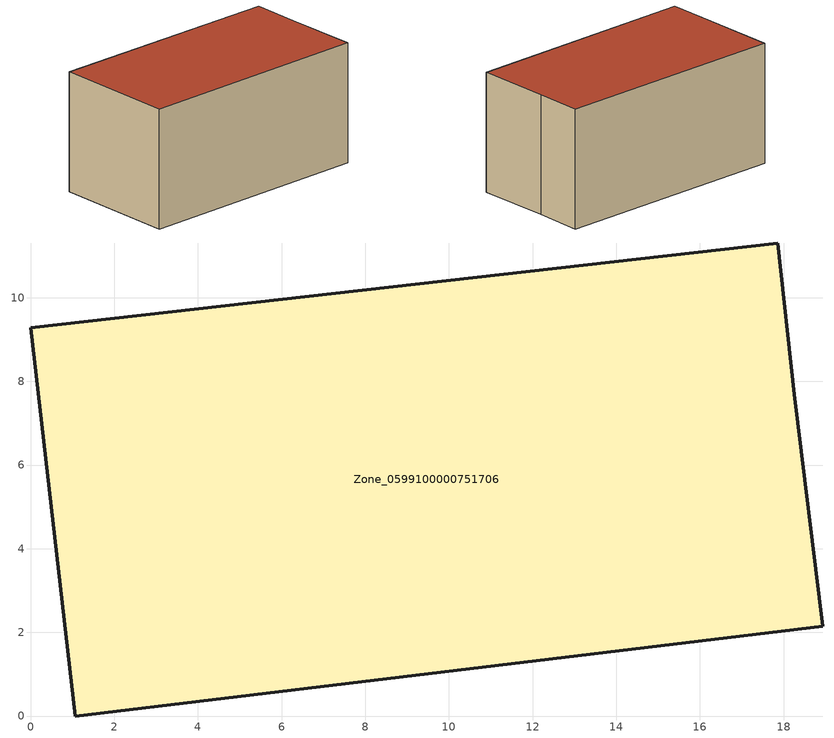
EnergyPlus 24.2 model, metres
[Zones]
Zone_0599100000751706
 floor ground (C_G): 0,9.29 17.86,11.31 18.26,7.69 18.94,2.15 1.07,0 z0
 wall outside (C_F): 17.86,11.31 0,9.29 1.07,0 18.94,2.15 18.26,7.69 17.86,11.31 z0:9.09
 roof outside (C_R): 0,9.29 1.07,0 18.94,2.15 18.26,7.69 17.86,11.31 z9.09
[BUILDING]
Pand.0599100000751706: North Axis=0; Terrain=City; Loads Convergence Tolerance Value=0.04; Temperature Convergence Tolerance Value=0.4; Solar Distribution=FullExterior; Maximum Number of Warmup Days=25; Minimum Number of Warmup Days=1
[Site:Location]
Rotterdam.The.Hague.AP_ZH_NLD Design_Conditions: Latitude=51.96; Longitude=4.45; Time Zone=1; Elevation=-4.5
[SITE:GROUNDTEMPERATURE:BUILDINGSURFACE]
18, 18, 18, 18, 18, 18, 18, 18, 18, 18, 18, 18
[MATERIAL] Thermal Absorptance=0.9; Solar Absorptance=0.7; Visible Absorptance=0.7
Name | Roughness | Thickness | Conductivity | Density | Specific Heat
G.TC.2006-2014 | MediumSmooth | 0.15 | 0.06 | 540 | 1210
F.TC.2006-2014 | Rough | 0.3 | 0.12 | 1920 | 840
R.TC.2006-2014 | MediumRough | 0.2 | 0.08 | 1500 | 1000
[CONSTRUCTION]
C_G: G.TC.2006-2014
C_F: F.TC.2006-2014
C_R: R.TC.2006-2014
[ZONE]
Zone_0599100000751706: Type=1; Multiplier=1; Ceiling Height=Autocalculate; Volume=Autocalculate; Floor Area=autocalculate; Part of Total Floor Area=Yes
[ZONEINFILTRATION:DESIGNFLOWRATE]
Infil_Zone_0599100000751706: Zone or ZoneList or Space or SpaceList=Zone_0599100000751706; Schedule=AlwaysOn; Design Flow Rate Calculation Method=Flow/Area; Flow Rate per Floor Area=0.0015; Constant Term Coefficient=1; Temperature Term Coefficient=0; Velocity Term Coefficient=0; Velocity Squared Term Coefficient=0
[HVACTEMPLATE:ZONE:IDEALLOADSAIRSYSTEM]
Zone_0599100000751706: Maximum Heating Supply Air Temperature=50; Minimum Cooling Supply Air Temperature=13; Maximum Heating Supply Air Humidity Ratio=0.0156; Minimum Cooling Supply Air Humidity Ratio=0.0077; Heating Limit=NoLimit; Cooling Limit=NoLimit; Dehumidification Control Type=ConstantSensibleHeatRatio; Cooling Sensible Heat Ratio=0.7; Dehumidification Setpoint=60; Humidification Control Type=None; Humidification Setpoint=30; Outdoor Air Method=None; Outdoor Air Flow Rate per Person=0.00944; Outdoor Air Flow Rate per Zone Floor Area=0; Outdoor Air Flow Rate per Zone=0; Demand Controlled Ventilation Type=None; Outdoor Air Economizer Type=NoEconomizer; Heat Recovery Type=None; Sensible Heat Recovery Effectiveness=0.7; Latent Heat Recovery Effectiveness=0.65
[ZONECONTROL:THERMOSTAT]
ThermostatControl_Zone_0599100000751706: Zone or ZoneList=Zone_0599100000751706; Control Type Schedule=DualSetpointControlType; Control 1=Thermostat_Zone_0599100000751706; Temperature Difference Between Cutout And Setpoint=0
[THERMOSTATSETPOINT:DUALSETPOINT]
Thermostat_Zone_0599100000751706: Heating Setpoint Temperature Schedule=HeatingSetpoint_Zone_0599100000751706; Cooling Setpoint Temperature Schedule=CoolingSetpoint_Zone_0599100000751706
[SCHEDULE:COMPACT]
HeatingSetpoint_Zone_0599100000751706: Through: 12/31, For: AllDays, Until: 24:00, 21
CoolingSetpoint_Zone_0599100000751706: Through: 12/31, For: AllDays, Until: 24:00, 24
DualSetpointControlType: Through: 12/31, For: AllDays, Until: 24:00, 4
AlwaysOn: Through: 12/31, For: AllDays, Until: 24:00, 1
